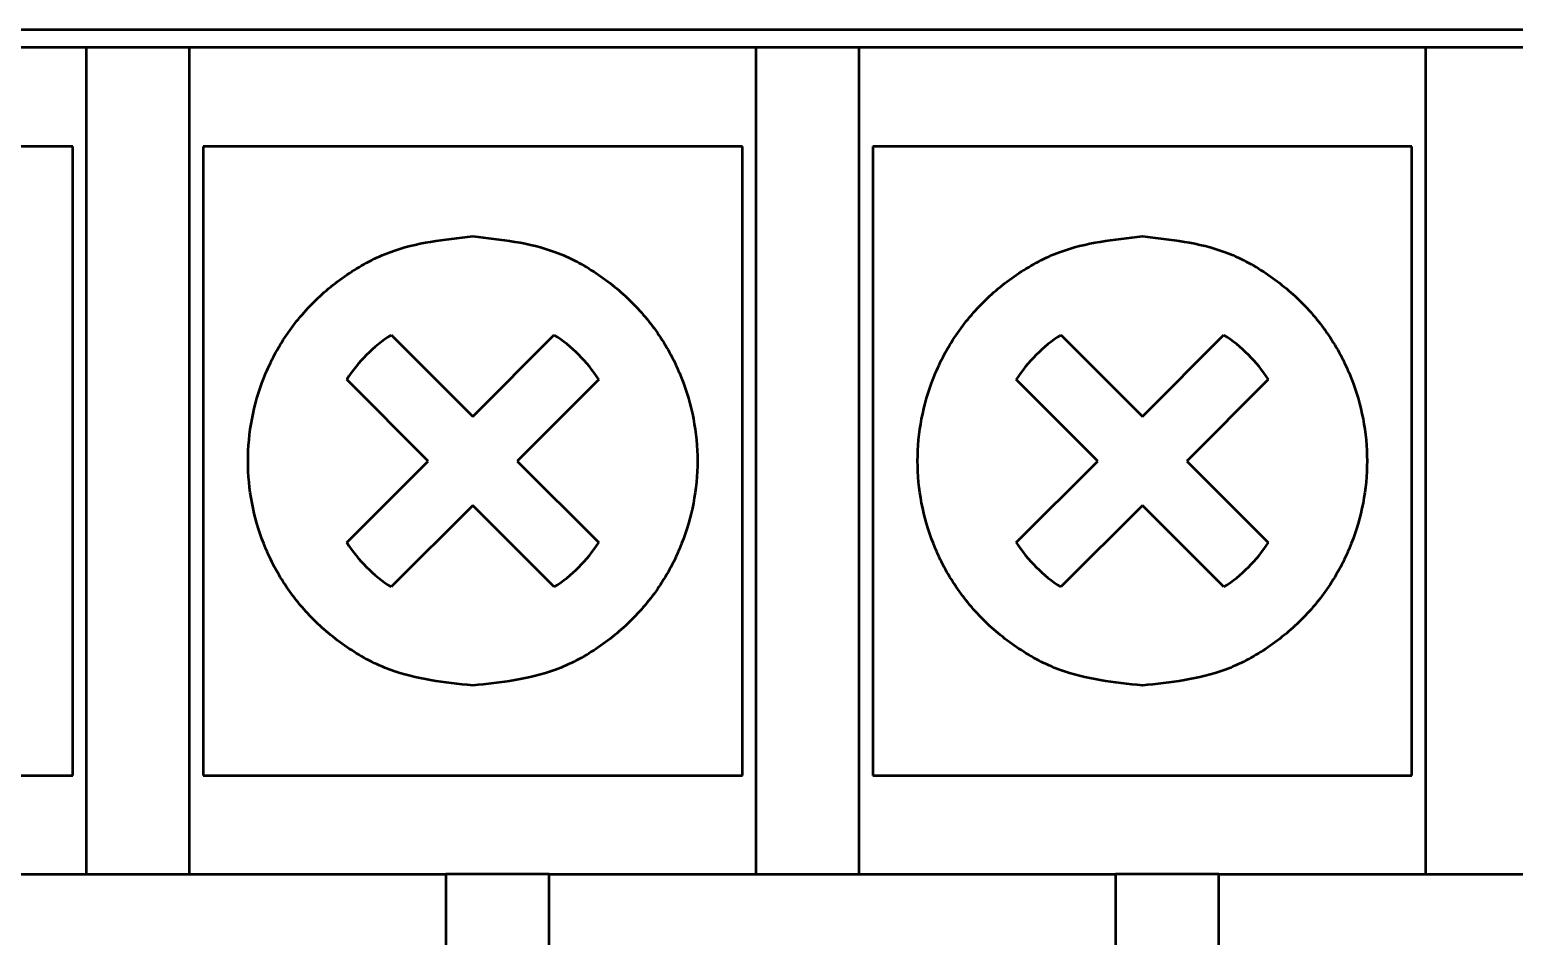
# Model space of a CAD drawing. Header units: millimetres. Extents: x 3520 to 8864, y 403 to 1747.
# Drawn here: x 5632.27 to 5634.253, y 877.356 to 878.567 of the extents above; entities that cross this region are included whole.
import ezdxf

# ---------------------------------------------------------------- set-up
doc = ezdxf.new("R2010")
doc.units = ezdxf.units.MM
doc.layers.add('main', color=5, linetype='Continuous', lineweight=50)

msp = doc.modelspace()

# ---------------------------------------------------------------- linework, layer by layer
at = {"layer": 'main', "color": 0, "linetype": 'Continuous'}
for p, q in [((5635.5799, 878.5672, 1518.358), (5628.8359, 878.5672, 1518.358)), ((5632.3459, 878.5433, 1518.358), (5631.5899, 878.5433, 1518.358)), ((5632.4839, 878.5433, 1518.358), (5632.3459, 878.5433, 1518.358)), ((5632.3459, 878.5433, 1518.358), (5632.3459, 878.4232, 1518.358)), ((5632.4839, 878.4232, 1518.358), (5632.4839, 878.5433, 1518.358)), ((5633.2399, 878.5433, 1518.358), (5632.4839, 878.5433, 1518.358)), ((5633.3779, 878.5433, 1518.358), (5633.2399, 878.5433, 1518.358)), ((5633.2399, 878.5433, 1518.358), (5633.2399, 878.4232, 1518.358)), ((5633.3779, 878.4232, 1518.358), (5633.3779, 878.5433, 1518.358)), ((5634.1339, 878.5433, 1518.358), (5633.3779, 878.5433, 1518.358)), ((5634.2719, 878.5433, 1518.358), (5634.1339, 878.5433, 1518.358)), ((5634.1339, 878.5433, 1518.358), (5634.1339, 878.4232, 1518.358)), ((5632.3459, 878.4232, 1518.358), (5632.3459, 877.4393, 1518.358)), ((5632.4839, 877.4393, 1518.358), (5632.4839, 878.4232, 1518.358)), ((5633.2399, 878.4232, 1518.358), (5633.2399, 877.4393, 1518.358)), ((5633.3779, 877.4393, 1518.358), (5633.3779, 878.4232, 1518.358)), ((5634.1339, 878.4232, 1518.358), (5634.1339, 877.4393, 1518.358)), ((5632.3279, 878.4112, 1518.358), (5631.6079, 878.4112, 1518.358)), ((5632.3279, 877.9912, 1518.358), (5632.3279, 878.4112, 1518.358)), ((5633.2219, 878.4112, 1518.358), (5632.5019, 878.4112, 1518.358)), ((5632.5019, 878.4112, 1518.358), (5632.5019, 877.9912, 1518.358)), ((5633.2219, 877.9912, 1518.358), (5633.2219, 878.4112, 1518.358)), ((5634.1159, 878.4112, 1518.358), (5633.3959, 878.4112, 1518.358)), ((5633.3959, 878.4112, 1518.358), (5633.3959, 877.9912, 1518.358)), ((5634.1159, 877.9912, 1518.358), (5634.1159, 878.4112, 1518.358)), ((5632.753, 878.1595, 1518.358), (5632.8619, 878.0506, 1518.358)), ((5632.8619, 878.0506, 1518.358), (5632.9707, 878.1595, 1518.358)), ((5633.647, 878.1595, 1518.358), (5633.7559, 878.0506, 1518.358)), ((5633.7559, 878.0506, 1518.358), (5633.8647, 878.1595, 1518.358)), ((5632.8025, 877.9912, 1518.358), (5632.6936, 878.1001, 1518.358)), ((5633.0301, 878.1001, 1518.358), (5632.9213, 877.9912, 1518.358)), ((5633.6965, 877.9912, 1518.358), (5633.5876, 878.1001, 1518.358)), ((5633.9241, 878.1001, 1518.358), (5633.8153, 877.9912, 1518.358)), ((5632.3279, 877.5712, 1518.358), (5632.3279, 877.9912, 1518.358)), ((5632.5019, 877.9912, 1518.358), (5632.5019, 877.5712, 1518.358)), ((5632.6936, 877.8824, 1518.358), (5632.8025, 877.9912, 1518.358)), ((5632.9213, 877.9912, 1518.358), (5633.0301, 877.8824, 1518.358)), ((5633.2219, 877.5712, 1518.358), (5633.2219, 877.9912, 1518.358)), ((5633.3959, 877.9912, 1518.358), (5633.3959, 877.5712, 1518.358)), ((5633.5876, 877.8824, 1518.358), (5633.6965, 877.9912, 1518.358)), ((5633.8153, 877.9912, 1518.358), (5633.9241, 877.8824, 1518.358)), ((5634.1159, 877.5712, 1518.358), (5634.1159, 877.9912, 1518.358)), ((5632.8619, 877.9319, 1518.358), (5632.753, 877.823, 1518.358)), ((5632.9707, 877.823, 1518.358), (5632.8619, 877.9319, 1518.358)), ((5633.7559, 877.9319, 1518.358), (5633.647, 877.823, 1518.358)), ((5633.8647, 877.823, 1518.358), (5633.7559, 877.9319, 1518.358)), ((5631.6079, 877.5712, 1518.358), (5632.3279, 877.5712, 1518.358)), ((5632.5019, 877.5712, 1518.358), (5633.2219, 877.5712, 1518.358)), ((5633.3959, 877.5712, 1518.358), (5634.1159, 877.5712, 1518.358)), ((5632.0699, 877.4393, 1518.358), (5632.8259, 877.4393, 1518.358)), ((5632.9639, 877.4393, 1518.358), (5632.8259, 877.4393, 1518.358)), ((5632.8259, 877.4393, 1518.358), (5632.8259, 877.3193, 1518.358)), ((5632.9639, 877.3193, 1518.358), (5632.9639, 877.4393, 1518.358)), ((5632.9639, 877.4393, 1518.358), (5633.7199, 877.4393, 1518.358)), ((5633.8579, 877.4393, 1518.358), (5633.7199, 877.4393, 1518.358)), ((5633.7199, 877.4393, 1518.358), (5633.7199, 877.3193, 1518.358)), ((5633.8579, 877.3193, 1518.358), (5633.8579, 877.4393, 1518.358)), ((5633.8579, 877.4393, 1518.358), (5634.6139, 877.4393, 1518.358))]:
    msp.add_line(p, q, dxfattribs=at)
for centre, start, end in [((5632.8619, 877.9912, 1518.358), 122.9031, 147.0969), ((5632.8619, 877.9912, 1518.358), 32.9031, 57.0969), ((5633.7559, 877.9912, 1518.358), 122.9031, 147.0969), ((5633.7559, 877.9912, 1518.358), 32.9031, 57.0969), ((5632.8619, 877.9912, 1518.358), 212.9031, 237.0969), ((5632.8619, 877.9912, 1518.358), 302.9031, 327.0969), ((5633.7559, 877.9912, 1518.358), 212.9031, 237.0969), ((5633.7559, 877.9912, 1518.358), 302.9031, 327.0969)]:
    msp.add_arc(centre, 0.2004, start, end, dxfattribs=at)
for points, knots in [([(5632.8619, 877.6913, 1518.358), (5632.8242, 877.6953, 1518.358), (5632.7659, 877.7015, 1518.358), (5632.696, 877.7389, 1518.358), (5632.6483, 877.7776, 1518.358), (5632.6093, 877.8254, 1518.358), (5632.5731, 877.8953, 1518.358), (5632.5546, 877.9912, 1518.358), (5632.5731, 878.0872, 1518.358), (5632.6093, 878.1572, 1518.358), (5632.6483, 878.2049, 1518.358), (5632.696, 878.2437, 1518.358), (5632.7659, 878.281, 1518.358), (5632.8242, 878.2872, 1518.358), (5632.8619, 878.2913, 1518.358)], [0, 0, 0, 0, 0.119721, 0.184895, 0.25, 0.315173, 0.380278, 0.5, 0.619721, 0.684895, 0.75, 0.815173, 0.880279, 1, 1, 1, 1]), ([(5632.8619, 878.2913, 1518.358), (5632.8996, 878.2872, 1518.358), (5632.9579, 878.281, 1518.358), (5633.0278, 878.2436, 1518.358), (5633.0755, 878.2049, 1518.358), (5633.1145, 878.1571, 1518.358), (5633.1506, 878.0872, 1518.358), (5633.1692, 877.9912, 1518.358), (5633.1506, 877.8953, 1518.358), (5633.1145, 877.8253, 1518.358), (5633.0754, 877.7776, 1518.358), (5633.0278, 877.7388, 1518.358), (5632.9578, 877.7015, 1518.358), (5632.8996, 877.6953, 1518.358), (5632.8619, 877.6913, 1518.358)], [0, 0, 0, 0, 0.119721, 0.184895, 0.25, 0.315173, 0.380279, 0.5, 0.619722, 0.684895, 0.75, 0.815174, 0.880279, 1, 1, 1, 1]), ([(5633.7559, 877.6913, 1518.358), (5633.7182, 877.6953, 1518.358), (5633.6599, 877.7015, 1518.358), (5633.59, 877.7389, 1518.358), (5633.5423, 877.7776, 1518.358), (5633.5033, 877.8254, 1518.358), (5633.4671, 877.8953, 1518.358), (5633.4486, 877.9912, 1518.358), (5633.4671, 878.0872, 1518.358), (5633.5033, 878.1572, 1518.358), (5633.5423, 878.2049, 1518.358), (5633.59, 878.2437, 1518.358), (5633.6599, 878.281, 1518.358), (5633.7182, 878.2872, 1518.358), (5633.7559, 878.2913, 1518.358)], [0, 0, 0, 0, 0.119721, 0.184895, 0.25, 0.315173, 0.380278, 0.5, 0.619721, 0.684895, 0.75, 0.815173, 0.880279, 1, 1, 1, 1]), ([(5633.7559, 878.2913, 1518.358), (5633.7936, 878.2872, 1518.358), (5633.8519, 878.281, 1518.358), (5633.9218, 878.2436, 1518.358), (5633.9695, 878.2049, 1518.358), (5634.0085, 878.1571, 1518.358), (5634.0446, 878.0872, 1518.358), (5634.0632, 877.9912, 1518.358), (5634.0446, 877.8953, 1518.358), (5634.0085, 877.8253, 1518.358), (5633.9694, 877.7776, 1518.358), (5633.9218, 877.7388, 1518.358), (5633.8518, 877.7015, 1518.358), (5633.7936, 877.6953, 1518.358), (5633.7559, 877.6913, 1518.358)], [0, 0, 0, 0, 0.119721, 0.184895, 0.25, 0.315173, 0.380279, 0.5, 0.619722, 0.684895, 0.75, 0.815174, 0.880279, 1, 1, 1, 1])]:
    msp.add_open_spline(points, degree=3, knots=knots, dxfattribs=at)

doc.saveas('drawing.dxf')
